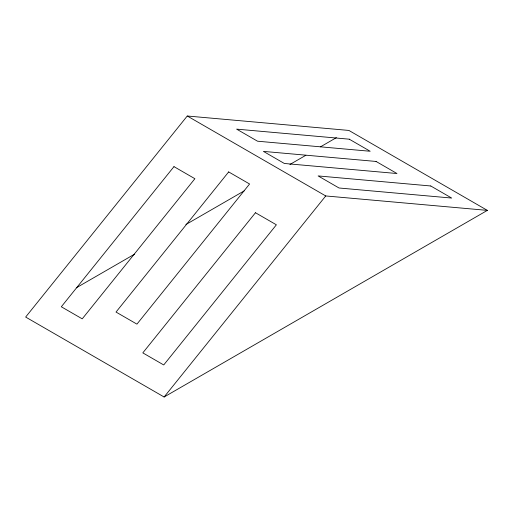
<?xml version="1.0" encoding="UTF-8"?>
<svg xmlns="http://www.w3.org/2000/svg" width="513" height="513" viewBox="0 0 513 513"><rect width="100%" height="100%" fill="white"/><g stroke="black" fill="none" stroke-linecap="round" stroke-linejoin="round"><path stroke-width="0.77" d="M187.264 116.002L25.65 317.053L164.115 396.998L487.35 210.381L348.885 130.437L187.264 116.002L325.736 195.947L487.35 210.381M164.115 396.998L325.736 195.947M76.283 287.819L134.547 254.179M185.879 224.547L244.143 190.907M289.922 164.481L305.876 155.266M320.445 146.859L336.393 137.644M173.971 166.635L61.316 306.774L82.234 318.849L194.889 178.71L173.971 166.635M228.67 171.919L116.015 312.058L136.933 324.139L249.587 183.994L228.67 171.919M255.468 212.735L142.813 352.873L163.73 364.955L276.385 224.809L255.468 212.735M349.27 139.19L236.615 129.129L257.532 141.203L370.187 151.264L349.27 139.19M376.067 161.454L263.413 151.386L284.33 163.467L396.985 173.529L376.067 161.454M430.766 185.982L318.111 175.921L339.029 187.995L451.684 198.063L430.766 185.982"/></g></svg>
